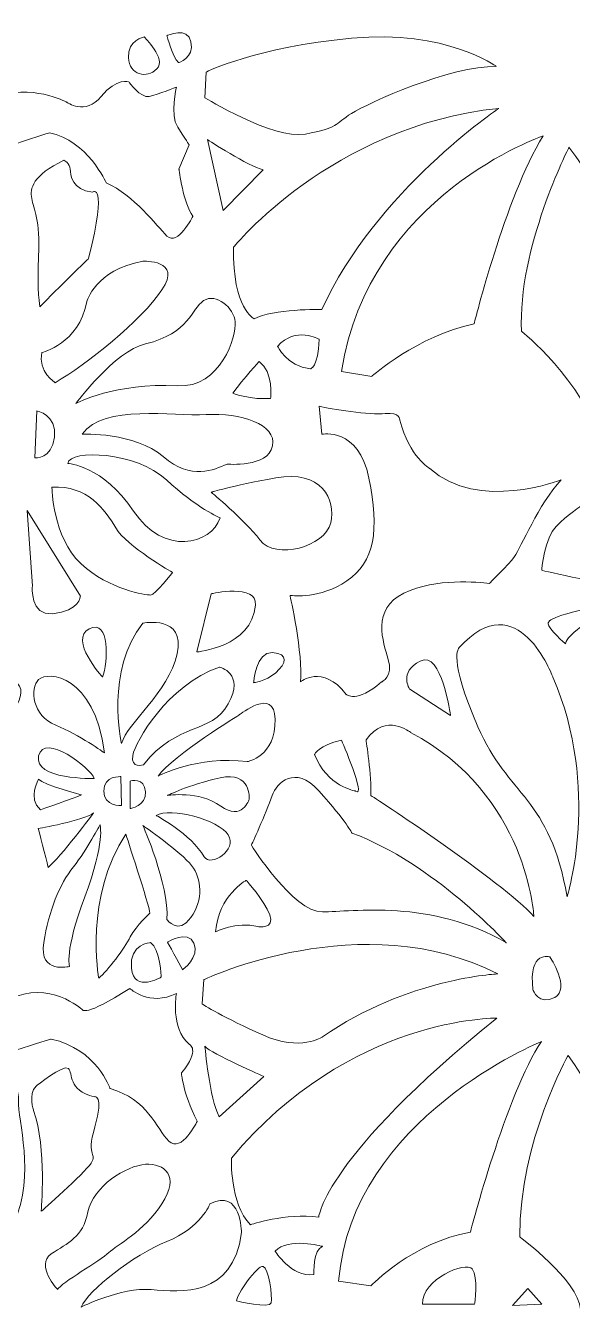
# Model space of a CAD drawing. Header units: millimetres. Extents: x -1200 to 1200, y -591 to 596.
# Drawn here: x -99 to 404, y -589 to 593 of the extents above; entities that cross this region are included whole.
import ezdxf

# ---------------------------------------------------------------- set-up
doc = ezdxf.new("R2010")
doc.units = ezdxf.units.MM
doc.header["$MEASUREMENT"] = 0
doc.layers.add('Layer 1', color=7, linetype='Continuous')

msp = doc.modelspace()

# ---------------------------------------------------------------- linework, layer by layer
at = {"layer": 'Layer 1', "color": 250, "lineweight": 20}
for points, knots in [([(30.6798, 583.6583), (30.6798, 583.6583), (35.9133, 564.0495), (41.1469, 558.8587), (41.1469, 558.8587), (55.6854, 562.8949), (52.7761, 577.8911), (49.8708, 592.8854), (30.6798, 583.6583), (30.6798, 583.6583)], [0, 0, 0, 0, 0.333333333, 0.333333333, 0.333333333, 0.666666667, 0.666666667, 0.666666667, 1, 1, 1, 1]), ([(9.7456, 582.5057), (9.7456, 582.5057), (30.6798, 562.3186), (21.3768, 553.0894), (12.0718, 543.8624), (-3.6268, 547.3243), (-4.7889, 563.4712), (-5.953, 579.6221), (9.7456, 582.5057), (9.7456, 582.5057)], [0, 0, 0, 0, 0.333333333, 0.333333333, 0.333333333, 0.666666667, 0.666666667, 0.666666667, 1, 1, 1, 1]), ([(65.5694, 526.5609), (65.5694, 526.5609), (127.791, 487.9175), (158.0282, 493.1084), (188.2674, 498.2993), (184.777, 502.3375), (200.4776, 512.1409), (216.1783, 521.9463), (291.7743, 555.9751), (333.6427, 555.3967), (333.6427, 555.3967), (287.7028, 589.4255), (200.4776, 581.351), (113.2545, 573.2766), (66.7336, 550.2079), (66.7336, 550.2079), (66.7336, 550.2079), (65.5694, 526.5609), (65.5694, 526.5609)], [0, 0, 0, 0, 0.166666667, 0.166666667, 0.166666667, 0.333333333, 0.333333333, 0.333333333, 0.5, 0.5, 0.5, 0.666666667, 0.666666667, 0.666666667, 0.833333333, 0.833333333, 0.833333333, 1, 1, 1, 1]), ([(-235.0652, 398.5223), (-235.0652, 398.5223), (-262.3951, 407.173), (-253.6711, 443.5091), (-244.9492, 479.8431), (-239.1346, 485.034), (-241.4608, 528.8661), (-241.4608, 528.8661), (-246.6944, 579.0438), (-205.9881, 569.2404), (-205.9881, 569.2404), (-187.3801, 573.2766), (-174.0057, 534.057), (-174.0057, 534.057), (-161.2124, 511.5646), (-128.0679, 525.9825), (-94.9214, 540.4025), (-61.7769, 522.5226), (-61.7769, 522.5226), (-61.7769, 522.5226), (-44.3311, 509.8336), (-29.7946, 527.7135), (-15.256, 545.5933), (-4.2078, 540.9788), (-4.2078, 540.9788), (-4.2078, 540.9788), (6.2572, 525.9825), (14.3981, 527.7135), (22.5389, 529.4444), (39.4037, 536.3642), (39.4037, 536.3642), (39.4037, 536.3642), (33.006, 510.9883), (40.5658, 499.4519), (48.1256, 487.9175), (51.0329, 483.305), (51.0329, 483.305), (51.0329, 483.305), (41.73, 460.8106), (41.73, 460.8106), (41.73, 460.8106), (45.7994, 428.5128), (54.5213, 417.5548), (54.5213, 417.5548), (40.5658, 389.2932), (30.6798, 399.0986), (20.7958, 408.904), (0.4447, 436.5873), (-25.142, 448.1216), (-25.142, 448.1216), (-42.5879, 487.3412), (-77.4776, 494.261), (-77.4776, 494.261), (-150.7452, 470.616), (-162.9576, 463.6942), (-175.1699, 456.7724), (-186.218, 441.2018), (-201.9187, 422.7456), (-217.6193, 404.2895), (-232.7389, 398.5223), (-235.0652, 398.5223)], [0, 0, 0, 0, 0.05, 0.05, 0.05, 0.1, 0.1, 0.1, 0.15, 0.15, 0.15, 0.2, 0.2, 0.2, 0.25, 0.25, 0.25, 0.3, 0.3, 0.3, 0.35, 0.35, 0.35, 0.4, 0.4, 0.4, 0.45, 0.45, 0.45, 0.5, 0.5, 0.5, 0.55, 0.55, 0.55, 0.6, 0.6, 0.6, 0.65, 0.65, 0.65, 0.7, 0.7, 0.7, 0.75, 0.75, 0.75, 0.8, 0.8, 0.8, 0.85, 0.85, 0.85, 0.9, 0.9, 0.9, 0.95, 0.95, 0.95, 1, 1, 1, 1]), ([(173.1478, 331.6194), (173.1478, 331.6194), (127.791, 332.1957), (110.9283, 322.9666), (110.9283, 322.9666), (91.1561, 332.1957), (91.7372, 388.7169), (91.7372, 388.7169), (181.8697, 500.6065), (335.9689, 516.7554), (335.9689, 516.7554), (222.576, 440.6255), (173.1478, 331.6194)], [0, 0, 0, 0, 0.25, 0.25, 0.25, 0.5, 0.5, 0.5, 0.75, 0.75, 0.75, 1, 1, 1, 1]), ([(67.8957, 487.9175), (67.8957, 487.9175), (106.2758, 463.1179), (119.0691, 460.2343), (119.0691, 460.2343), (82.4342, 422.7456), (82.4342, 422.7456), (82.4342, 422.7456), (67.8957, 487.9175), (67.8957, 487.9175)], [0, 0, 0, 0, 0.333333333, 0.333333333, 0.333333333, 0.666666667, 0.666666667, 0.666666667, 1, 1, 1, 1]), ([(191.1747, 274.5199), (191.1747, 274.5199), (219.0877, 269.9074), (219.0877, 269.9074), (219.0877, 269.9074), (260.954, 307.3961), (313.2895, 318.3541), (313.2895, 318.3541), (341.7835, 434.28), (376.6732, 491.3774), (376.6732, 491.3774), (216.1783, 436.5873), (191.1747, 274.5199)], [0, 0, 0, 0, 0.25, 0.25, 0.25, 0.5, 0.5, 0.5, 0.75, 0.75, 0.75, 1, 1, 1, 1]), ([(356.9032, 311.4323), (356.9032, 311.4323), (412.727, 267.6001), (431.335, 206.4644), (431.335, 206.4644), (456.3386, 228.3805), (456.3386, 228.3805), (456.3386, 228.3805), (471.4582, 391.6005), (400.5147, 480.9978), (400.5147, 480.9978), (352.8317, 386.9859), (356.9032, 311.4323)], [0, 0, 0, 0, 0.25, 0.25, 0.25, 0.5, 0.5, 0.5, 0.75, 0.75, 0.75, 1, 1, 1, 1]), ([(-86.1995, 333.9246), (-86.1995, 333.9246), (-89.1068, 347.7683), (-87.3616, 380.6424), (-85.6184, 413.5165), (-92.0141, 424.4746), (-93.7593, 433.7037), (-95.5045, 442.9307), (-93.1782, 455.0434), (-64.1032, 468.8851), (-64.1032, 468.8851), (-58.2865, 466.0015), (-58.2865, 460.8106), (-58.2865, 455.6197), (-56.5434, 441.2018), (-37.9354, 439.4708), (-37.9354, 439.4708), (-23.3968, 451.0052), (-41.4238, 378.3351), (-41.4238, 378.3351), (-69.9178, 351.2282), (-86.1995, 333.9246)], [0, 0, 0, 0, 0.142857143, 0.142857143, 0.142857143, 0.285714286, 0.285714286, 0.285714286, 0.428571429, 0.428571429, 0.428571429, 0.571428571, 0.571428571, 0.571428571, 0.714285714, 0.714285714, 0.714285714, 0.857142857, 0.857142857, 0.857142857, 1, 1, 1, 1]), ([(-72.244, 264.1382), (-72.244, 264.1382), (-88.5257, 274.5199), (-84.4543, 291.8235), (-84.4543, 291.8235), (-50.1457, 299.8979), (-43.169, 338.5392), (-43.169, 338.5392), (-35.6092, 367.9534), (8.5835, 376.0279), (8.5835, 376.0279), (45.2183, 377.7588), (26.0293, 349.4972), (6.8383, 321.2377), (-43.169, 280.8654), (-72.244, 264.1382)], [0, 0, 0, 0, 0.2, 0.2, 0.2, 0.4, 0.4, 0.4, 0.6, 0.6, 0.6, 0.8, 0.8, 0.8, 1, 1, 1, 1]), ([(-53.055, 245.1057), (-53.055, 245.1057), (-16.5149, 264.457), (39.9848, 261.2546), (80.689, 258.9473), (94.6445, 307.3961), (93.4824, 320.083), (92.3203, 332.772), (76.0365, 347.192), (64.4073, 339.6939), (52.7761, 332.1957), (51.8963, 309.8525), (10.9097, 299.8979), (-17.5822, 292.9761), (-53.055, 245.1057), (-53.055, 245.1057)], [0, 0, 0, 0, 0.2, 0.2, 0.2, 0.4, 0.4, 0.4, 0.6, 0.6, 0.6, 0.8, 0.8, 0.8, 1, 1, 1, 1]), ([(132.4435, 297.5906), (132.4435, 297.5906), (140.5844, 279.7108), (162.6807, 276.8272), (162.6807, 276.8272), (169.6594, 277.9818), (170.8215, 303.9341), (170.8215, 303.9341), (148.7252, 316.6231), (132.4435, 297.5906)], [0, 0, 0, 0, 0.333333333, 0.333333333, 0.333333333, 0.666666667, 0.666666667, 0.666666667, 1, 1, 1, 1]), ([(91.1561, 254.3348), (91.1561, 254.3348), (109.1831, 247.9893), (126.0458, 249.7203), (126.0458, 249.7203), (128.9552, 273.9436), (115.5787, 283.749), (115.5787, 283.749), (101.6232, 268.7527), (91.1561, 254.3348)], [0, 0, 0, 0, 0.333333333, 0.333333333, 0.333333333, 0.666666667, 0.666666667, 0.666666667, 1, 1, 1, 1]), ([(-90.852, 194.928), (-90.852, 194.928), (-89.1068, 238.1859), (-89.1068, 238.1859), (-89.1068, 238.1859), (-70.4988, 234.724), (-72.8251, 213.9626), (-75.1513, 193.1991), (-90.852, 194.928), (-90.852, 194.928)], [0, 0, 0, 0, 0.333333333, 0.333333333, 0.333333333, 0.666666667, 0.666666667, 0.666666667, 1, 1, 1, 1]), ([(-47.2384, 216.8461), (-47.2384, 216.8461), (1.0257, 218.5751), (27.1914, 196.0827), (53.3592, 173.5883), (73.7103, 183.97), (85.9226, 189.1609), (85.9226, 189.1609), (123.7216, 185.701), (127.791, 205.8881), (131.8625, 226.0732), (98.1349, 236.4549), (66.7336, 234.724), (35.3323, 232.995), (-26.8873, 244.5294), (-47.2384, 216.8461)], [0, 0, 0, 0, 0.2, 0.2, 0.2, 0.4, 0.4, 0.4, 0.6, 0.6, 0.6, 0.8, 0.8, 0.8, 1, 1, 1, 1]), ([(327.1296, 79.2331), (327.1296, 79.2331), (344.9237, 96.1892), (350.5055, 104.1492), (356.0872, 112.1072), (372.4864, 152.2505), (393.4206, 174.7429), (393.4206, 174.7429), (317.361, 144.6359), (272.3524, 185.1247), (272.3524, 185.1247), (253.8599, 195.5064), (244.7877, 229.764), (244.7877, 229.764), (245.4862, 237.0312), (231.5307, 235.6477), (217.5753, 234.2641), (181.2886, 239.8004), (170.8215, 242.5695), (170.8215, 242.5695), (173.2632, 216.6152), (173.2632, 216.6152), (173.2632, 216.6152), (206.7579, 223.535), (216.5286, 176.1265), (226.2972, 128.7179), (221.7621, 98.6109), (196.2908, 81.6548), (170.8215, 64.6987), (147.4457, 68.1586), (143.9553, 68.1586), (143.9553, 68.1586), (156.1676, 13.8302), (153.3757, -11.4292), (153.3757, -11.4292), (173.6134, 5.5249), (195.5944, -22.8491), (195.5944, -22.8491), (205.0148, -31.8473), (228.0424, -11.4292), (228.0424, -11.4292), (239.2059, -6.5878), (234.3226, 9.3301), (229.4373, 25.2501), (218.622, 55.7025), (248.6263, 70.2349), (278.6327, 84.7693), (317.0107, 80.2712), (327.1296, 79.2331)], [0, 0, 0, 0, 0.0625, 0.0625, 0.0625, 0.125, 0.125, 0.125, 0.1875, 0.1875, 0.1875, 0.25, 0.25, 0.25, 0.3125, 0.3125, 0.3125, 0.375, 0.375, 0.375, 0.4375, 0.4375, 0.4375, 0.5, 0.5, 0.5, 0.5625, 0.5625, 0.5625, 0.625, 0.625, 0.625, 0.6875, 0.6875, 0.6875, 0.75, 0.75, 0.75, 0.8125, 0.8125, 0.8125, 0.875, 0.875, 0.875, 0.9375, 0.9375, 0.9375, 1, 1, 1, 1]), ([(-60.6128, 189.7392), (-60.6128, 189.7392), (-28.0493, 188.0082), (-0.1364, 145.905), (27.7725, 103.8018), (71.3861, 115.3382), (79.5269, 139.5615), (79.5269, 139.5615), (58.0096, 148.7886), (30.0987, 174.7429), (2.1878, 200.6972), (-58.2865, 203.0025), (-60.6128, 189.7392)], [0, 0, 0, 0, 0.25, 0.25, 0.25, 0.5, 0.5, 0.5, 0.75, 0.75, 0.75, 1, 1, 1, 1]), ([(71.3861, 163.2065), (71.3861, 163.2065), (101.6232, 138.4069), (116.1618, 119.3744), (130.6983, 100.3419), (176.0551, 113.0309), (181.2886, 134.947), (186.5222, 156.8631), (172.5667, 183.97), (130.6983, 176.4739), (88.8299, 168.9758), (71.3861, 163.2065), (71.3861, 163.2065)], [0, 0, 0, 0, 0.25, 0.25, 0.25, 0.5, 0.5, 0.5, 0.75, 0.75, 0.75, 1, 1, 1, 1]), ([(-75.1513, 167.8211), (-75.1513, 167.8211), (-74.5703, 121.6817), (-48.4025, 97.4583), (-22.2347, 73.235), (11.4908, 68.6204), (15.5622, 68.6204), (19.6316, 68.6204), (35.9133, 89.3839), (35.9133, 89.3839), (35.9133, 89.3839), (-6.5341, 113.6072), (-16.4201, 130.3324), (-26.3041, 147.0597), (-42.5879, 170.1284), (-75.1513, 167.8211)], [0, 0, 0, 0, 0.2, 0.2, 0.2, 0.4, 0.4, 0.4, 0.6, 0.6, 0.6, 0.8, 0.8, 0.8, 1, 1, 1, 1]), ([(-97.8287, 146.4813), (-97.8287, 146.4813), (-48.9836, 67.4678), (-48.9836, 67.4678), (-48.9836, 67.4678), (-49.4781, 54.084), (-74.5703, 51.3189), (-95.5045, 49.0116), (-93.1782, 76.6949), (-93.1782, 76.6949), (-93.1782, 76.6949), (-97.8287, 146.4813), (-97.8287, 146.4813)], [0, 0, 0, 0, 0.25, 0.25, 0.25, 0.5, 0.5, 0.5, 0.75, 0.75, 0.75, 1, 1, 1, 1]), ([(375.3937, 91.3437), (375.3937, 91.3437), (441.3364, 76.4639), (456.6889, 74.735), (456.6889, 74.735), (453.1985, 99.6491), (412.727, 151.5577), (412.727, 151.5577), (399.1198, 142.2142), (388.6527, 131.8325), (378.1856, 121.4507), (375.3937, 91.3437), (375.3937, 91.3437)], [0, 0, 0, 0, 0.25, 0.25, 0.25, 0.5, 0.5, 0.5, 0.75, 0.75, 0.75, 1, 1, 1, 1]), ([(58.0096, 16.1375), (58.0096, 16.1375), (108.7194, 20.376), (112.0904, 59.3934), (113.8356, 79.5785), (71.3861, 69.7751), (71.3861, 69.7751), (71.3861, 69.7751), (58.0096, 16.1375), (58.0096, 16.1375)], [0, 0, 0, 0, 0.333333333, 0.333333333, 0.333333333, 0.666666667, 0.666666667, 0.666666667, 1, 1, 1, 1]), ([(398.7716, -209.3708), (398.7716, -209.3708), (430.1729, -109.8819), (385.6877, -6.9332), (385.6877, -6.9332), (353.4128, 80.445), (299.3341, 19.8856), (299.3341, 19.8856), (288.867, 11.2348), (316.7799, -52.7824), (344.6908, -116.8017), (383.0709, -117.6682), (398.7716, -209.3708)], [0, 0, 0, 0, 0.25, 0.25, 0.25, 0.5, 0.5, 0.5, 0.75, 0.75, 0.75, 1, 1, 1, 1]), ([(-11.1866, -68.0669), (-11.1866, -68.0669), (-26.3041, -0.5897), (8.5835, 42.6661), (8.5835, 42.6661), (48.1256, 50.7426), (39.9848, 14.4065), (31.8439, -21.9275), (-5.3699, -48.4581), (-11.1866, -68.0669)], [0, 0, 0, 0, 0.333333333, 0.333333333, 0.333333333, 0.666666667, 0.666666667, 0.666666667, 1, 1, 1, 1]), ([(397.3746, 23.5192), (397.3746, 23.5192), (380.9775, 38.0536), (381.3257, 42.2063), (381.3257, 42.2063), (377.8374, 48.7807), (425.2876, 57.4314), (425.2876, 57.4314), (426.6825, 50.5117), (413.0752, 40.4753), (399.468, 30.439), (397.3746, 26.2883), (397.3746, 23.5192)], [0, 0, 0, 0, 0.25, 0.25, 0.25, 0.5, 0.5, 0.5, 0.75, 0.75, 0.75, 1, 1, 1, 1]), ([(-28.6304, -6.9332), (-28.6304, -6.9332), (-60.0317, 27.6719), (-40.8427, 37.4752), (-21.6537, 47.2807), (-23.3968, 6.3321), (-28.6304, -6.9332)], [0, 0, 0, 0, 0.5, 0.5, 0.5, 1, 1, 1, 1]), ([(110.3451, -12.122), (110.3451, -12.122), (112.6714, 16.7138), (127.791, 15.5592), (142.9086, 14.4065), (140.5844, 5.7558), (130.6983, -2.897), (120.8123, -11.5457), (110.3451, -12.122), (110.3451, -12.122)], [0, 0, 0, 0, 0.333333333, 0.333333333, 0.333333333, 0.666666667, 0.666666667, 0.666666667, 1, 1, 1, 1]), ([(291.4838, -42.4007), (291.4838, -42.4007), (283.6334, 18.1546), (263.5708, 7.7729), (243.5102, -2.6089), (253.9773, -18.1774), (253.9773, -18.1774), (253.9773, -18.1774), (291.4838, -42.4007), (291.4838, -42.4007)], [0, 0, 0, 0, 0.333333333, 0.333333333, 0.333333333, 0.666666667, 0.666666667, 0.666666667, 1, 1, 1, 1]), ([(-176.913, -76.1413), (-176.913, -76.1413), (-162.9576, -58.2615), (-158.8861, -41.5362), (-154.8167, -24.811), (-127.1283, 4.7503), (-107.1337, -12.6983), (-92.5951, -25.3873), (-126.9058, -58.8398), (-140.8613, -61.1471), (-154.8167, -63.4523), (-176.913, -76.1413), (-176.913, -76.1413)], [0, 0, 0, 0, 0.25, 0.25, 0.25, 0.5, 0.5, 0.5, 0.75, 0.75, 0.75, 1, 1, 1, 1]), ([(9.1645, -87.6757), (9.1645, -87.6757), (-3.0457, -91.7139), (-0.7195, -79.0249), (1.6068, -66.338), (30.6798, -15.0056), (78.9438, 2.2939), (78.9438, 2.2939), (102.7874, -3.4733), (87.0867, -31.7329), (71.3861, -59.9924), (40.5658, -47.8797), (9.1645, -87.6757)], [0, 0, 0, 0, 0.25, 0.25, 0.25, 0.5, 0.5, 0.5, 0.75, 0.75, 0.75, 1, 1, 1, 1]), ([(-26.8873, -76.7176), (-26.8873, -76.7176), (-50.1457, -59.9924), (-71.6609, -51.3417), (-93.1782, -42.6889), (-96.0855, -17.3129), (-87.3616, -9.2405), (-78.6397, -1.166), (-36.1902, -4.6259), (-26.8873, -76.7176)], [0, 0, 0, 0, 0.333333333, 0.333333333, 0.333333333, 0.666666667, 0.666666667, 0.666666667, 1, 1, 1, 1]), ([(22.5389, -98.0574), (22.5389, -98.0574), (58.5927, -79.0249), (104.5305, -84.7921), (104.5305, -84.7921), (130.7993, -80.7681), (130.1173, -45.5745), (129.5362, -15.5819), (97.5538, -41.5362), (97.5538, -41.5362), (97.5538, -41.5362), (36.4964, -79.0249), (22.5389, -98.0574)], [0, 0, 0, 0, 0.25, 0.25, 0.25, 0.5, 0.5, 0.5, 0.75, 0.75, 0.75, 1, 1, 1, 1]), ([(368.2418, -227.5388), (368.2418, -227.5388), (363.0083, -115.0728), (254.8489, -57.9733), (254.8489, -57.9733), (232.1695, -38.9408), (213.8541, -64.8951), (213.8541, -64.8951), (219.0877, -98.6357), (218.214, -115.9373), (218.214, -115.9373), (340.3289, -195.5291), (368.2418, -227.5388)], [0, 0, 0, 0, 0.25, 0.25, 0.25, 0.5, 0.5, 0.5, 0.75, 0.75, 0.75, 1, 1, 1, 1]), ([(-36.1902, -100.3647), (-36.1902, -100.3647), (-92.5951, -101.5193), (-87.3616, -79.6012), (-82.128, -57.6851), (-39.6806, -90.5593), (-36.1902, -100.3647)], [0, 0, 0, 0, 0.5, 0.5, 0.5, 1, 1, 1, 1]), ([(-171.6795, -100.3647), (-171.6795, -100.3647), (-142.6065, -62.2997), (-119.927, -71.5268), (-97.2476, -80.7559), (-143.7686, -102.0956), (-171.6795, -100.3647)], [0, 0, 0, 0, 0.5, 0.5, 0.5, 1, 1, 1, 1]), ([(203.968, -111.899), (203.968, -111.899), (177.9157, -107.6319), (166.4019, -78.2177), (166.4019, -78.2177), (170.5887, -69.5669), (191.1747, -65.0688), (191.1747, -65.0688), (214.7834, -119.1662), (203.968, -111.899)], [0, 0, 0, 0, 0.333333333, 0.333333333, 0.333333333, 0.666666667, 0.666666667, 0.666666667, 1, 1, 1, 1]), ([(31.2629, -115.9373), (31.2629, -115.9373), (60.3359, -111.3227), (80.108, -125.7427), (99.878, -140.1606), (106.2758, -119.3972), (106.2758, -119.3972), (106.2758, -119.3972), (108.602, -93.4449), (79.5269, -99.7884), (50.4519, -106.1318), (31.2629, -115.9373), (31.2629, -115.9373)], [0, 0, 0, 0, 0.25, 0.25, 0.25, 0.5, 0.5, 0.5, 0.75, 0.75, 0.75, 1, 1, 1, 1]), ([(342.9456, -251.7621), (342.9456, -251.7621), (275.7831, -178.2256), (200.7702, -150.5423), (200.7702, -150.5423), (196.6637, -140.9658), (170.2405, -111.6109), (148.4347, -87.3875), (131.5349, -104.5051), (127.5005, -115.9373), (121.3954, -133.2408), (108.3115, -161.7885), (108.3115, -161.7885), (108.3115, -161.7885), (146.6895, -223.2124), (173.7288, -223.2124), (200.7702, -223.2124), (274.0379, -211.1017), (342.9456, -251.7621)], [0, 0, 0, 0, 0.166666667, 0.166666667, 0.166666667, 0.333333333, 0.333333333, 0.333333333, 0.5, 0.5, 0.5, 0.666666667, 0.666666667, 0.666666667, 0.833333333, 0.833333333, 0.833333333, 1, 1, 1, 1]), ([(-47.8215, -115.361), (-47.8215, -115.361), (-82.7111, -106.7082), (-87.3616, -100.941), (-87.3616, -100.941), (-97.8287, -118.2445), (-85.6184, -129.2026), (-85.6184, -129.2026), (-54.2171, -118.2445), (-47.8215, -115.361)], [0, 0, 0, 0, 0.333333333, 0.333333333, 0.333333333, 0.666666667, 0.666666667, 0.666666667, 1, 1, 1, 1]), ([(-11.1866, -125.1643), (-11.1866, -125.1643), (-11.7676, -98.6357), (-11.7676, -98.6357), (-11.7676, -98.6357), (-27.4683, -97.4811), (-27.4683, -111.899), (-27.4683, -126.319), (-11.1866, -125.1643), (-11.1866, -125.1643)], [0, 0, 0, 0, 0.333333333, 0.333333333, 0.333333333, 0.666666667, 0.666666667, 0.666666667, 1, 1, 1, 1]), ([(-3.0457, -128.05), (-3.0457, -128.05), (-3.0457, -102.672), (-3.0457, -102.672), (-3.0457, -102.672), (10.3287, -99.2121), (10.9097, -112.4774), (11.4908, -125.7427), (-3.0457, -128.05), (-3.0457, -128.05)], [0, 0, 0, 0, 0.333333333, 0.333333333, 0.333333333, 0.666666667, 0.666666667, 0.666666667, 1, 1, 1, 1]), ([(20.7958, -134.3934), (20.7958, -134.3934), (52.4464, -151.3087), (64.9884, -172.4584), (70.803, -182.2638), (95.8086, -166.1149), (87.0867, -152.2733), (78.3628, -138.4296), (33.5871, -126.319), (20.7958, -134.3934)], [0, 0, 0, 0, 0.333333333, 0.333333333, 0.333333333, 0.666666667, 0.666666667, 0.666666667, 1, 1, 1, 1]), ([(-78.6397, -182.2638), (-78.6397, -182.2638), (-85.0374, -155.1569), (-87.9447, -146.5041), (-87.9447, -146.5041), (-45.4952, -139.006), (-36.7712, -132.0862), (-36.7712, -132.0862), (-67.5915, -173.0347), (-78.6397, -182.2638)], [0, 0, 0, 0, 0.333333333, 0.333333333, 0.333333333, 0.666666667, 0.666666667, 0.666666667, 1, 1, 1, 1]), ([(-58.8696, -273.3901), (-58.8696, -273.3901), (-87.3616, -280.8882), (-82.7111, -251.474), (-78.0586, -222.0598), (-68.1726, -197.8364), (-55.3792, -181.6875), (-42.5879, -165.5386), (-30.9566, -143.0442), (-30.9566, -143.0442), (-30.9566, -143.0442), (-25.7231, -158.0405), (-44.9121, -209.3708), (-64.1032, -260.7011), (-58.8696, -273.3901), (-58.8696, -273.3901)], [0, 0, 0, 0, 0.2, 0.2, 0.2, 0.4, 0.4, 0.4, 0.6, 0.6, 0.6, 0.8, 0.8, 0.8, 1, 1, 1, 1]), ([(-32.1208, -284.3481), (-32.1208, -284.3481), (-45.4952, -208.2161), (-7.1151, -151.695), (-7.1151, -151.695), (14.3981, -217.4452), (14.9791, -224.3671), (14.9791, -224.3671), (2.7689, -235.3251), (-3.0457, -246.2831), (-8.8603, -257.2412), (-23.3968, -276.85), (-32.1208, -284.3481)], [0, 0, 0, 0, 0.25, 0.25, 0.25, 0.5, 0.5, 0.5, 0.75, 0.75, 0.75, 1, 1, 1, 1]), ([(30.6798, -230.1342), (30.6798, -230.1342), (41.1469, -245.1285), (52.7761, -228.4033), (64.4073, -211.678), (62.6621, -192.6456), (53.3592, -180.5329), (44.0542, -168.4202), (8.5835, -143.6205), (8.5835, -143.6205), (8.5835, -143.6205), (32.425, -197.2601), (30.6798, -230.1342)], [0, 0, 0, 0, 0.25, 0.25, 0.25, 0.5, 0.5, 0.5, 0.75, 0.75, 0.75, 1, 1, 1, 1]), ([(75.3401, -241.5541), (75.3401, -241.5541), (94.1809, -231.8652), (114.4166, -236.7086), (114.4166, -236.7086), (130.1173, -239.4778), (125.2319, -225.9815), (120.3486, -212.4853), (103.6013, -194.1456), (103.6013, -194.1456), (103.6013, -194.1456), (78.13, -207.9872), (75.3401, -241.5541)], [0, 0, 0, 0, 0.25, 0.25, 0.25, 0.5, 0.5, 0.5, 0.75, 0.75, 0.75, 1, 1, 1, 1]), ([(62.9527, -307.9951), (62.9527, -307.9951), (64.6979, -285.5007), (64.6979, -285.5007), (64.6979, -285.5007), (210.3637, -216.2926), (335.0953, -280.3098), (335.0953, -280.3098), (252.2321, -283.7718), (173.7288, -338.2738), (173.7288, -338.2738), (153.6682, -352.1154), (118.7786, -336.5428), (83.8869, -320.9723), (62.9527, -307.9951), (62.9527, -307.9951)], [0, 0, 0, 0, 0.2, 0.2, 0.2, 0.4, 0.4, 0.4, 0.6, 0.6, 0.6, 0.8, 0.8, 0.8, 1, 1, 1, 1]), ([(44.9855, -276.5046), (44.9855, -276.5046), (34.8666, -256.7793), (31.03, -251.2431), (31.03, -251.2431), (49.8708, -239.1304), (55.4526, -251.9359), (61.0344, -264.7393), (44.9855, -276.5046), (44.9855, -276.5046)], [0, 0, 0, 0, 0.333333333, 0.333333333, 0.333333333, 0.666666667, 0.666666667, 0.666666667, 1, 1, 1, 1]), ([(25.4462, -283.1955), (25.4462, -283.1955), (24.2841, -257.2412), (15.5622, -251.474), (15.5622, -251.474), (-4.2078, -252.0503), (-1.8816, -275.119), (0.4447, -298.1897), (25.4462, -283.1955), (25.4462, -283.1955)], [0, 0, 0, 0, 0.333333333, 0.333333333, 0.333333333, 0.666666667, 0.666666667, 0.666666667, 1, 1, 1, 1]), ([(367.3703, -295.018), (367.3703, -295.018), (372.6038, -309.7241), (387.4308, -301.9398), (402.2599, -294.1535), (383.0709, -264.7393), (383.0709, -264.7393), (383.0709, -264.7393), (363.0083, -257.8175), (367.3703, -295.018)], [0, 0, 0, 0, 0.333333333, 0.333333333, 0.333333333, 0.666666667, 0.666666667, 0.666666667, 1, 1, 1, 1]), ([(-233.901, -434.8791), (-233.901, -434.8791), (-257.1615, -425.652), (-254.2542, -398.5451), (-251.3448, -371.4381), (-236.2273, -382.9725), (-239.1346, -325.2967), (-242.0419, -267.6229), (-232.8358, -268.8389), (-204.2449, -270.5065), (-184.4728, -271.6591), (-172.2626, -299.9207), (-172.2626, -299.9207), (-172.2626, -299.9207), (-150.1642, -322.9914), (-114.1124, -303.9569), (-78.0586, -284.9244), (-47.2384, -313.186), (-47.2384, -313.186), (-47.2384, -313.186), (-45.4952, -320.6841), (-3.6268, -293.5772), (-3.6268, -293.5772), (14.9791, -310.8787), (39.4037, -298.1897), (39.4037, -298.1897), (33.5871, -330.4875), (51.0329, -344.9075), (51.0329, -344.9075), (62.0811, -350.0984), (44.0542, -371.4381), (44.0542, -371.4381), (44.6373, -388.7396), (58.5927, -415.8466), (58.5927, -415.8466), (44.0542, -445.8391), (32.425, -434.3027), (20.7958, -422.7684), (13.236, -395.6615), (-21.6537, -385.856), (-21.6537, -385.856), (-33.8639, -349.52), (-75.7324, -340.2929), (-75.7324, -340.2929), (-134.4635, -357.5965), (-159.4692, -370.8598), (-184.4728, -384.1251), (-196.6851, -418.7302), (-233.901, -434.8791)], [0, 0, 0, 0, 0.0625, 0.0625, 0.0625, 0.125, 0.125, 0.125, 0.1875, 0.1875, 0.1875, 0.25, 0.25, 0.25, 0.3125, 0.3125, 0.3125, 0.375, 0.375, 0.375, 0.4375, 0.4375, 0.4375, 0.5, 0.5, 0.5, 0.5625, 0.5625, 0.5625, 0.625, 0.625, 0.625, 0.6875, 0.6875, 0.6875, 0.75, 0.75, 0.75, 0.8125, 0.8125, 0.8125, 0.875, 0.875, 0.875, 0.9375, 0.9375, 0.9375, 1, 1, 1, 1]), ([(107.4378, -511.2992), (107.4378, -511.2992), (139.7107, -500.053), (170.2405, -504.3774), (170.2405, -504.3774), (175.474, -449.0109), (334.2237, -320.9723), (334.2237, -320.9723), (199.025, -319.2413), (89.994, -449.8753), (89.994, -449.8753), (88.2488, -491.4022), (107.4378, -511.2992)], [0, 0, 0, 0, 0.25, 0.25, 0.25, 0.5, 0.5, 0.5, 0.75, 0.75, 0.75, 1, 1, 1, 1]), ([(375.2206, -342.6002), (375.2206, -342.6002), (200.7702, -412.6748), (188.5579, -563.2058), (188.5579, -563.2058), (218.214, -567.5322), (218.214, -567.5322), (218.214, -567.5322), (257.4657, -526.8718), (309.8012, -518.221), (309.8012, -518.221), (342.9456, -390.1824), (375.2206, -342.6002)], [0, 0, 0, 0, 0.25, 0.25, 0.25, 0.5, 0.5, 0.5, 0.75, 0.75, 0.75, 1, 1, 1, 1]), ([(119.6502, -374.6099), (119.6502, -374.6099), (71.6766, -353.8464), (65.5694, -346.9246), (65.5694, -346.9246), (69.9314, -395.3733), (78.6533, -411.8104), (78.6533, -411.8104), (119.6502, -374.6099), (119.6502, -374.6099)], [0, 0, 0, 0, 0.333333333, 0.333333333, 0.333333333, 0.666666667, 0.666666667, 0.666666667, 1, 1, 1, 1]), ([(-110.041, -509.8564), (-110.041, -509.8564), (-135.6277, -485.633), (-146.0948, -457.9498), (-156.5619, -430.2665), (-152.4905, -417.0012), (-166.4459, -408.9268), (-166.4459, -408.9268), (-145.5138, -392.2016), (-132.1393, -376.629), (-118.7629, -361.0564), (-105.3885, -378.3579), (-105.9716, -396.8141), (-106.5526, -415.2703), (-90.2709, -464.2953), (-110.041, -509.8564)], [0, 0, 0, 0, 0.2, 0.2, 0.2, 0.4, 0.4, 0.4, 0.6, 0.6, 0.6, 0.8, 0.8, 0.8, 1, 1, 1, 1]), ([(-85.0374, -498.8983), (-85.0374, -498.8983), (-79.8038, -440.6483), (-92.0141, -406.0432), (-92.0141, -406.0432), (-97.2476, -391.6232), (-89.6878, -383.5488), (-89.6878, -383.5488), (-64.6842, -363.3637), (-60.0317, -367.3999), (-55.3792, -371.4381), (-61.1938, -387.587), (-36.1902, -393.3542), (-36.1902, -393.3542), (-26.8873, -391.0469), (-35.6092, -421.0374), (-44.3311, -451.03), (-32.7019, -444.6845), (-39.0975, -454.4899), (-45.4952, -464.2953), (-85.0374, -498.8983), (-85.0374, -498.8983)], [0, 0, 0, 0, 0.142857143, 0.142857143, 0.142857143, 0.285714286, 0.285714286, 0.285714286, 0.428571429, 0.428571429, 0.428571429, 0.571428571, 0.571428571, 0.571428571, 0.714285714, 0.714285714, 0.714285714, 0.857142857, 0.857142857, 0.857142857, 1, 1, 1, 1]), ([(399.6432, -355.5774), (399.6432, -355.5774), (355.158, -433.4383), (355.158, -522.5454), (355.158, -522.5454), (409.2387, -562.3413), (410.9818, -589.1601), (410.9818, -589.1601), (454.5955, -589.1601), (454.5955, -589.1601), (454.5955, -589.1601), (465.9341, -441.2246), (399.6432, -355.5774)], [0, 0, 0, 0, 0.25, 0.25, 0.25, 0.5, 0.5, 0.5, 0.75, 0.75, 0.75, 1, 1, 1, 1]), ([(-69.9178, -570.9921), (-69.9178, -570.9921), (-90.852, -548.4997), (-75.7324, -538.118), (-60.6128, -527.7362), (-46.6573, -523.1237), (-42.0048, -499.4747), (-37.3544, -475.8297), (-6.5341, -456.7972), (10.9097, -455.6425), (28.3535, -454.4899), (42.8921, -466.0242), (26.0293, -491.9786), (9.1645, -517.9329), (-15.256, -529.4672), (-22.8158, -536.9654), (-30.3756, -544.4615), (-67.0105, -564.6486), (-69.9178, -570.9921)], [0, 0, 0, 0, 0.166666667, 0.166666667, 0.166666667, 0.333333333, 0.333333333, 0.333333333, 0.5, 0.5, 0.5, 0.666666667, 0.666666667, 0.666666667, 0.833333333, 0.833333333, 0.833333333, 1, 1, 1, 1]), ([(-48.4025, -587.143), (-48.4025, -587.143), (-11.7676, -568.6848), (16.1433, -570.9921), (44.0542, -573.2994), (91.1561, -578.4902), (99.297, -518.5092), (99.297, -518.5092), (98.7159, -476.9823), (70.2219, -491.9786), (70.2219, -491.9786), (62.0811, -513.8946), (30.6798, -526.5836), (-0.7195, -539.2706), (-41.4238, -571.5704), (-48.4025, -587.143)], [0, 0, 0, 0, 0.2, 0.2, 0.2, 0.4, 0.4, 0.4, 0.6, 0.6, 0.6, 0.8, 0.8, 0.8, 1, 1, 1, 1]), ([(130.1173, -535.5225), (130.1173, -535.5225), (144.9463, -559.7459), (165.8785, -557.1505), (165.8785, -557.1505), (165.0069, -533.7916), (173.7288, -531.1961), (173.7288, -531.1961), (142.3275, -522.5454), (130.1173, -535.5225)], [0, 0, 0, 0, 0.333333333, 0.333333333, 0.333333333, 0.666666667, 0.666666667, 0.666666667, 1, 1, 1, 1]), ([(94.6445, -581.3738), (94.6445, -581.3738), (125.4648, -588.872), (126.6289, -583.1048), (127.791, -577.3376), (124.3027, -550.807), (119.0691, -549.6523), (113.8356, -548.4997), (94.6445, -575.6066), (94.6445, -581.3738)], [0, 0, 0, 0, 0.333333333, 0.333333333, 0.333333333, 0.666666667, 0.666666667, 0.666666667, 1, 1, 1, 1]), ([(265.7528, -584.4025), (265.7528, -584.4025), (313.7264, -584.4025), (313.7264, -584.4025), (313.7264, -584.4025), (317.2147, -559.3147), (311.5464, -551.9596), (305.876, -544.6066), (264.8792, -561.0436), (265.7528, -584.4025)], [0, 0, 0, 0, 0.333333333, 0.333333333, 0.333333333, 0.666666667, 0.666666667, 0.666666667, 1, 1, 1, 1]), ([(348.616, -585.7002), (348.616, -585.7002), (375.6553, -584.4025), (375.6553, -584.4025), (375.6553, -584.4025), (362.5715, -570.1276), (362.5715, -570.1276), (362.5715, -570.1276), (348.616, -585.7002), (348.616, -585.7002)], [0, 0, 0, 0, 0.333333333, 0.333333333, 0.333333333, 0.666666667, 0.666666667, 0.666666667, 1, 1, 1, 1])]:
    msp.add_open_spline(points, degree=3, knots=knots, dxfattribs=at)

doc.saveas('drawing.dxf')
